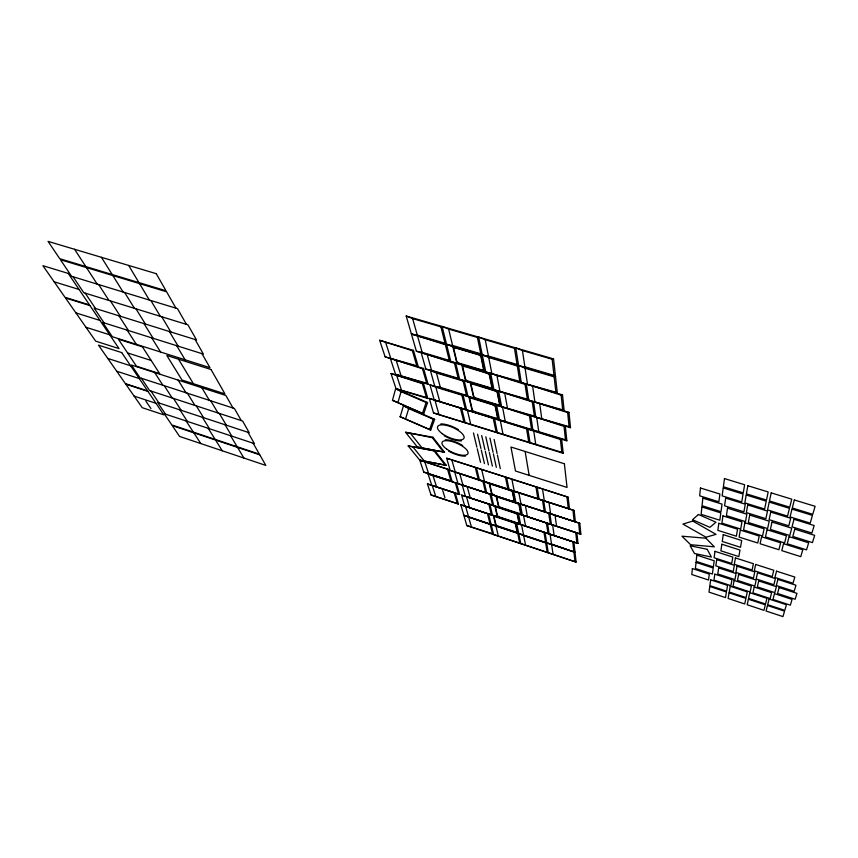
<?xml version="1.0" encoding="UTF-8"?>
<svg xmlns="http://www.w3.org/2000/svg" width="858" height="858" viewBox="0 0 858 858"><rect width="100%" height="100%" fill="white"/><g stroke="black" fill="none" stroke-linecap="round" stroke-linejoin="round"><path stroke-width="1.29" d="M392.481 400.311L395.645 388.706L427.531 402.552L423.691 413.878L392.481 400.311L423.691 413.878M398.048 402.188L401.051 391.613L395.645 388.706M400.193 416.741L403.453 405.737L434.641 419.305L430.737 430.03L400.193 416.741L430.737 430.03M405.652 418.597L408.73 408.569L403.453 405.737M422.64 412.88L426.136 402.509L427.531 402.552M429.719 429.075L433.269 419.24L434.641 419.305M405.544 432.271L432.346 437.709L432.925 437.258L444.498 452.166L417.428 447.072L405.544 432.271L432.925 437.258M408.183 445.913L434.995 450.965L446.289 465.336L419.766 460.188L408.183 445.913L434.995 450.965M406.199 316.012L412.634 318.597L440.915 326.834L442.127 326.469L448.637 329.086L477.391 337.462L478.657 337.108L485.231 339.747L514.468 348.262L515.797 347.919L522.436 350.579L552.155 359.245L553.549 358.912L557.368 393.329L555.877 392.213L521.289 382.561L519.787 381.445L485.767 371.964L484.255 370.849L450.815 361.529L449.292 360.424L422.147 352.327L416.387 351.254L406.199 316.012L553.549 358.912M379.633 340.283L412.366 350.707L413.47 350.386L418.307 366.881L416.806 365.808L385.145 356.864L379.633 340.283L413.47 350.386M445.377 344.734L452.574 345.484L480.748 353.786L488.717 357.518L517.299 365.948L524.881 366.795L553.978 375.364L555.501 376.523L554.139 376.823L525.096 368.254L517.063 364.489L488.438 356.049L481.048 355.255L452.927 346.964L445.012 343.254L417.278 335.081L411.411 334.03L445.377 344.734L449.292 360.424M422.49 368.758L423.584 368.479L428.11 384.255L395.538 374.313L390.358 358.44L422.49 368.758L426.651 383.215L428.11 384.255M454.526 363.288L455.695 362.988L489.51 373.734L490.733 373.445L525.042 384.352L526.329 384.073L561.153 395.13L562.494 394.862L564.167 410.907L562.709 409.834L528.785 400.236L527.327 399.152L493.951 389.714L492.481 388.642L459.652 379.365L458.172 378.281L431.531 370.248L425.868 369.165L421.203 352.692L454.526 363.288L458.172 378.281M390.98 373.498L422.372 383.676L423.455 383.408L427.874 398.53L396.031 388.706L390.98 373.498L423.455 383.408M570.495 427.702L569.069 426.651L535.789 417.117L534.362 416.066L501.619 406.692L500.182 405.641L467.953 396.417L466.505 395.366L440.358 387.398L434.791 386.293L430.416 370.538L436.454 372.983L463.106 381.027L464.264 380.748L497.425 391.398L498.637 391.13L532.282 401.919L533.547 401.662L567.674 412.612L568.993 412.366L570.495 427.702L429.933 384.813L434.234 399.935L565.476 439.811L566.87 440.819L565.325 426.126L564.038 426.351L530.705 415.562L529.472 415.798L496.61 405.158L495.431 405.405L463.02 394.905L461.883 395.163L435.843 387.215L429.933 384.813M429.3 398.412L560.381 439.414L561.636 439.21L563.213 453.314L433.515 412.945L429.3 398.412L566.87 440.819M448.616 469.498L419.766 460.188L448.616 469.498L452.069 481.306L423.723 472.082L419.766 460.188L446.289 465.336M446.664 458.236L568.135 497.168L569.465 508.987L450.214 470.463L446.664 458.236L568.135 497.168M459.663 494.498L431.778 485.349L428.035 473.906L456.424 483.151L459.663 494.498L427.402 483.912L431.07 494.969L458.44 504L455.233 493.039L427.402 483.912M482.925 481.488L574.163 510.499L575.353 521.846L458.011 483.665L454.665 471.9L482.925 481.488L485.531 492.17M580.877 534.212L465.39 496.364L462.237 485.038L579.804 523.305L580.877 534.212L461.615 495.13L464.714 506.07L577.992 543.446L576.898 532.915L461.615 495.13M460.8 504.783L573.884 542.095L576.093 562.087L466.816 525.568L460.8 504.783L577.992 543.446M490.175 524.495L495.817 525.568L517.578 532.797L523.68 535.628L545.677 542.932L551.544 544.069L575.01 552.273L463.856 515.358L490.175 524.495L492.492 533.762L493.64 534.534L576.093 562.087M417.428 447.072L444.498 452.166M395.538 374.313L426.651 383.215M396.031 388.706L426.437 397.511L427.874 398.53M433.515 412.945L561.851 452.327L563.213 453.314M423.723 472.082L452.069 481.306M431.07 494.969L458.44 504M466.816 525.568L492.492 533.762M411.411 334.03L555.501 376.523M416.387 351.254L562.494 394.862M385.145 356.864L423.584 368.479M425.868 369.165L568.993 412.366M54.161 281.799L79.065 289.468M75.912 312.891L100.011 320.463M85.972 327.273L109.685 334.792M127.574 352.938L151.222 360.499M107.754 358.419L130.652 365.808M450.214 470.463L574.163 510.499M116.72 371.224L139.275 378.56M428.035 473.906L456.424 483.151M458.011 483.665L579.804 523.305M134.127 396.106L156.017 403.335M463.856 515.358L575.01 552.273M401.051 391.613L426.136 402.509M408.73 408.569L433.269 419.24M413.299 447.404L423.863 460.478M410.767 433.762L421.6 447.329M434.427 451.383L444.776 464.532M432.346 437.709L442.953 451.34M145.817 401.072L150.987 408.59M73.069 276.759L83.805 292.717L187.923 324.839L196.536 339.972L94.144 308.086L104.097 322.887M141.356 378.26L149.667 390.626L242.61 421.031L249.26 432.743L157.711 402.574L165.497 414.146M85.21 293.157L95.517 308.515M150.922 391.034L158.944 402.981M74.582 249.292L85.8 266.559M86.465 267.589L97.211 284.127M127.091 330.115L136.325 344.326M154.644 372.533L162.923 385.263M186.122 420.988L193.361 432.132M193.801 432.797L200.793 443.565M110.414 300.922L120.313 316.237M173.466 398.412L181.167 410.306M98.681 284.577L108.987 300.493M118.919 315.798L128.475 330.555M164.232 385.692L172.201 397.994M179.912 409.888L187.376 421.396M124.614 292.503L134.492 308.354M143.994 323.616L153.153 338.309M187.355 393.211L194.981 405.448M202.359 417.288L209.491 428.732M101.437 257.314L112.194 274.528M112.827 275.547L123.134 292.042M151.737 337.859L160.585 352.027M178.121 380.105L186.036 392.782M208.226 428.314L215.143 439.393M215.562 440.057L222.243 450.772M135.929 308.794L145.41 324.056M196.268 405.866L203.614 417.707M178.539 359.212L193.404 383.719M128.657 265.433L138.932 282.593M139.543 283.623L149.378 300.064M176.694 345.699L185.124 359.802M201.855 387.752L209.406 400.375M230.555 435.725L237.151 446.739M237.548 447.404L243.919 458.054M161.765 316.763L170.817 331.96M219.305 413.406L226.319 425.182M150.879 300.514L160.307 316.323M169.38 331.52L178.121 346.149M210.736 400.804L218.007 412.988M225.043 424.764L231.832 436.143M175.965 308.172L166.602 291.795L60.435 259.727L71.622 276.319L177.477 308.644L186.454 324.388M201.941 353.635L209.963 367.674L112.344 336.733L102.724 322.458L203.389 354.097L195.088 339.521M233.044 408.043L225.868 395.495L131.435 365.047L140.058 377.842L234.395 408.483L241.302 420.602M253.131 443.211L259.395 454.161L171.804 424.935L164.253 413.738L254.418 443.64L247.973 432.314M396.814 375.868L401.34 389.779M424.935 462.312L428.474 473.187M385.725 342.75L390.658 357.915M432.378 485.971L435.671 496.074M396.321 360.864L400.965 375.375M433.108 475.997L436.454 486.465M442.728 490.561L444.959 497.715M422.372 383.676L426.437 397.511M447.64 469.648L450.815 480.448M412.366 350.707L416.806 365.808M454.29 493.157L457.239 503.196M455.448 483.269L458.44 493.661M435.081 400.772L438.835 414.049M451.962 460.414L455.126 471.589M412.634 318.597L417.278 335.081M417.696 336.561L422.147 352.327M465.733 506.821L468.457 516.484M468.704 517.363L471.342 526.694M427.37 355.18L431.531 370.248M466.645 497.2L469.401 507.207M435.843 387.215L439.671 401.04M459.877 474.045L462.859 484.802M436.454 372.983L440.358 387.398M467.363 487.151L470.163 497.501M460.542 408.623L463.856 421.836M475.386 467.921L478.163 479.032M461.658 408.387L465.24 422.812M476.415 467.771L479.44 479.901M440.915 326.834L445.012 343.254M487.569 514.028L489.961 523.627M442.127 326.469L450.815 361.529M488.545 513.931L493.64 534.534M488.899 504.504L491.312 514.435M461.883 395.163L465.24 408.923M455.695 362.988L459.652 379.365M489.886 504.397L492.503 515.24M463.02 394.905L466.655 409.931M483.955 481.359L486.776 493.028M448.637 329.086L452.574 345.484M452.927 346.964L456.692 362.623M473.455 432.936L476.876 447.179M477.241 448.734L480.512 462.333M493.511 515.99L495.817 525.568M496.021 526.437L498.241 535.682M467.492 410.767L470.667 423.959M481.767 469.969L484.448 481.059M463.106 381.027L466.505 395.366M490.047 494.54L492.492 504.826M468.983 397.329L472.211 411.068M477.563 434.234L480.909 448.455M481.274 450L484.459 463.588M489.21 483.515L491.709 494.187M464.264 380.748L467.953 396.417M491.066 494.423L493.704 505.652M461.926 365.508L465.433 380.48M494.959 506.488L497.275 516.398M481.692 435.521L484.952 449.731M485.306 451.276L488.406 464.854M470.366 383.226L473.637 397.544M496.224 496.546L498.573 506.81M485.821 436.808L488.996 451.008M489.339 452.552L492.374 466.109M489.961 438.106L493.05 452.295M493.382 453.839L496.332 467.374M494.111 439.403L497.114 453.582M497.436 455.115L500.311 468.64M493.339 418.736L496.053 431.853M505.512 477.584L507.786 488.588M494.487 418.511L497.425 432.84M506.585 477.445L509.051 489.468M477.391 337.462L480.748 353.786M481.048 355.255L484.255 370.849M515.626 523.283L517.578 532.797M517.76 533.655L519.648 542.835M478.657 337.108L485.767 371.964M516.634 523.198L520.795 543.607M517.492 513.878L519.455 523.723M489.51 373.734L492.481 388.642M495.431 405.405L498.155 419.069M512.558 491.066L514.682 501.662M490.733 373.445L493.951 389.714M496.61 405.158L499.571 420.077M513.62 490.948L515.915 502.509M485.231 339.747L488.438 356.049M488.717 357.518L491.773 373.091M521.643 525.278L523.509 534.759M523.68 535.628L525.471 544.787M500.375 420.903L502.96 433.998M511.979 479.654L514.146 490.647M518.522 513.781L520.645 524.528M497.425 391.398L500.182 405.641M519.208 504.032L521.181 514.221M498.637 391.13L501.619 406.692M520.259 503.925L522.393 515.047M497.029 375.986L499.849 390.862M523.637 515.894L525.493 525.707M502.638 407.604L505.233 421.246M518.929 493.125L520.935 503.689M504.804 393.618L507.421 407.85M525.471 506.07L527.338 516.237M525.117 451.458L529.161 475.375M514.468 348.262L517.063 364.489M517.299 365.948L519.787 381.445M544.036 532.668L545.549 542.084M545.677 542.932L547.136 552.026M526.608 429L528.71 442.009M536.036 487.365L537.805 498.284M515.797 347.919L521.289 382.561M545.077 532.593L548.273 552.799M527.809 428.786L530.083 442.996M537.151 487.237L539.049 499.163M525.042 384.352L527.327 399.152M546.46 523.369L547.962 533.118M529.472 415.798L531.563 429.354M542.588 500.772L544.208 511.261M533.762 431.199L535.735 444.197M542.599 489.468L544.251 500.364M526.329 384.073L528.785 400.236M547.522 523.283L549.141 533.933M530.705 415.562L532.968 430.373M543.693 500.654L545.441 512.119M522.436 350.579L524.881 366.795M525.096 368.254L527.423 383.73M550.128 534.673L551.544 544.069M551.673 544.927L553.035 553.989M532.282 401.919L534.362 416.066M548.755 513.642L550.246 523.745M533.547 401.662L535.789 417.117M549.839 513.545L551.447 524.57M532.689 386.636L534.813 401.415M552.681 525.407L554.075 535.135M536.786 418.028L538.749 431.574M549.034 502.852L550.546 513.331M539.768 404.182L541.709 418.307M555.094 515.712L556.477 525.782M560.381 439.414L561.851 452.327M566.988 497.297L568.221 508.108M552.155 359.245L553.978 375.364M554.139 376.823L555.877 392.213M572.801 542.159L573.852 551.48M573.948 552.327L574.967 561.325M561.153 395.13L562.709 409.834M575.804 532.99L576.823 542.642M564.038 426.351L565.476 439.811M573.026 510.607L574.131 520.999M567.674 412.612L569.069 426.651M578.689 523.391L579.676 533.386M461.465 440.883A16.205 5.963 23.7 0 1 444.208 435.746M440.84 423.895A16.205 5.963 23.7 0 1 458.569 429.772M465.454 456.156A15.841 5.695 23.6 0 1 448.562 451.072M445.345 439.746A15.841 5.695 23.6 0 1 462.687 445.549M494.487 494.937A2.638 0.901 22.8 0 1 491.806 493.093L489.886 484.888A2.681 0.922 22.9 0 1 492.117 484.609L509.706 490.304A2.692 0.933 22.6 0 1 512.43 492.181L514.06 500.332A2.66 0.912 22.5 0 1 511.808 500.568M692.385 568.575L691.784 574.506L708.515 580.008L709.298 574.109L692.385 568.575M700.45 488.02L699.678 495.817L718.875 501.801L719.905 494.036L700.45 488.02M696.053 562.408L695.409 568.489L712.387 574.045L713.212 567.996L696.053 562.408M696.825 555.137L696.16 561.379L713.352 566.977L714.21 560.778L696.825 555.137M701.908 506.981L701.136 514.339L719.819 520.227L720.827 512.912L701.908 506.981M702.852 498.155L702.048 505.727L720.999 511.658L722.039 504.129L702.852 498.155M709.77 586.486L708.998 592.127L725.503 597.586L726.447 591.988L709.77 586.486M710.671 579.858L709.888 585.649L726.587 591.151L727.563 585.413L710.671 579.858M723.219 487.923L722.136 495.849L741.73 501.919L743.071 494.047L723.219 487.923M724.495 478.592L723.38 486.776L743.264 492.9L744.647 484.759L724.495 478.592M714.982 551.34L714.103 557.754L731.713 563.449L732.796 557.078L714.982 551.34M718.832 523.283L717.867 530.351L736.357 536.218L737.548 529.204L718.832 523.283M716.72 559.598L715.829 565.862L733.225 571.514L734.319 565.293L716.72 559.598M722.951 515.883L721.91 523.144L740.69 529.064L741.955 521.857L722.951 515.883M714.821 574.152L713.974 580.094L730.919 585.649L731.96 579.751L714.821 574.152M725.675 498.112L724.57 505.802L743.918 511.829L745.259 504.182L725.675 498.112M721.846 544.229L720.87 550.836L738.802 556.595L739.993 550.042L721.846 544.229M723.251 534.652L722.254 541.473L740.486 547.307L741.709 540.519L723.251 534.652M718.682 567.899L717.781 573.97L734.963 579.579L736.057 573.552L718.682 567.899M727.52 508.161L726.415 515.626L745.495 521.61L746.846 514.199L727.52 508.161M729.085 592.857L728.099 598.444L744.733 603.957L745.892 598.401L729.085 592.857M730.233 586.282L729.225 592.02L746.074 597.576L747.264 591.881L730.233 586.282M746.203 495.012L744.83 502.885L764.617 509.009L766.258 501.179L746.203 495.012M747.833 485.735L746.406 493.865L766.494 500.042L768.189 491.956L747.833 485.735M735.435 557.936L734.319 564.296L752.08 570.044L753.41 563.717L735.435 557.936M740.325 530.072L739.092 537.087L757.753 543.007L759.212 536.046L740.325 530.072M734.105 580.448L733.043 586.346L750.117 591.956L751.383 586.1L734.105 580.448M747.726 504.954L746.342 512.591L765.872 518.672L767.502 511.078L747.726 504.954M737.043 566.173L735.917 572.383L753.463 578.088L754.793 571.921L737.043 566.173M744.894 522.779L743.596 529.987L762.548 535.96L764.092 528.807L744.894 522.779M738.631 574.388L737.515 580.416L754.847 586.078L756.166 580.094L738.631 574.388M749.71 515.09L748.326 522.501L767.588 528.539L769.218 521.171L749.71 515.09M755.662 564.446L754.311 570.763L772.221 576.555L773.787 570.28L755.662 564.446M761.582 536.786L760.091 543.758L778.925 549.731L780.651 542.814L761.582 536.786M748.39 599.216L747.2 604.772L763.963 610.328L765.336 604.815L748.39 599.216M749.785 592.706L748.562 598.401L765.55 604L766.955 598.348L749.785 592.706M769.229 502.102L767.545 509.92L787.526 516.108L789.467 508.333L769.229 502.102M771.203 492.878L769.465 500.965L789.746 507.207L791.762 499.174L771.203 492.878M754.214 587.022L752.927 592.878L770.152 598.53L771.632 592.717L754.214 587.022M770.752 512.087L769.079 519.669L788.781 525.815L790.722 518.275L770.752 512.087M757.539 572.812L756.177 578.968L773.873 584.727L775.439 578.603L757.539 572.812M767.052 529.74L765.475 536.883L784.598 542.921L786.421 535.821L767.052 529.74M758.708 580.92L757.357 586.893L774.828 592.61L776.393 586.668L758.708 580.92M772.039 522.061L770.377 529.407L789.81 535.51L791.73 528.196L772.039 522.061M767.47 605.512L766.065 611.025L782.968 616.612L784.555 611.153L767.47 605.512M769.111 599.056L767.674 604.697L784.791 610.338L786.432 604.74L769.111 599.056M792.009 509.116L790.036 516.881L810.199 523.133L812.451 515.411L792.009 509.116M794.336 499.967L792.299 507.99L812.773 514.296L815.1 506.317L794.336 499.967M776.533 571.171L774.935 577.434L792.996 583.279L794.819 577.059L776.533 571.171M783.536 543.725L781.767 550.632L800.771 556.66L802.766 549.796L783.536 543.725M777.916 579.407L776.318 585.521L794.165 591.323L795.977 585.253L777.916 579.407M789.103 536.658L787.247 543.758L806.552 549.849L808.654 542.803L789.103 536.658M774.495 593.65L772.972 599.452L790.347 605.158L792.063 599.399L774.495 593.65M793.993 519.294L792.02 526.823L811.925 533.033L814.167 525.546L793.993 519.294M779.118 587.558L777.53 593.489L795.162 599.249L796.953 593.361L779.118 587.558M794.776 529.15L792.813 536.454L812.44 542.61L814.66 535.349L794.776 529.15M698.412 514.489L692.556 519.712L709.898 527.348L715.99 522.2L698.412 514.489M692.792 521.063L682.925 524.077L705.984 537.205L716.033 534.362L692.792 521.063M705.877 538.202L681.992 536.196L690.593 544.712L714.349 546.825L705.877 538.202M707.207 549.302L690.154 545.752L694.465 553.485L711.379 557.046L707.207 549.302M477.616 354.472L456.435 348.219A3.239 1.362 24.2 0 0 453.828 348.938L456.713 360.982A3.185 1.319 24 0 0 460.017 363.395L480.791 369.594A3.207 1.33 23.6 0 0 483.44 368.951L480.963 356.949A3.25 1.373 23.8 0 0 477.616 354.472M156.242 273.67L48.069 241.388L59.738 258.687L166.012 290.776L156.242 273.67M486.175 372.962L465.401 366.763A3.175 1.308 23.9 0 0 462.827 367.406L465.519 378.925A3.121 1.266 23.8 0 0 468.736 381.263L489.124 387.419A3.142 1.276 23.4 0 0 491.731 386.829L489.446 375.364A3.185 1.319 23.5 0 0 486.175 372.962M494.111 390.604L473.734 384.448A3.11 1.255 23.6 0 0 471.192 385.038L473.702 396.053A3.057 1.212 23.5 0 0 476.844 398.326L496.846 404.429A3.078 1.223 23.1 0 0 499.431 403.893L497.297 392.932A3.121 1.266 23.2 0 0 494.111 390.604M68.211 273.412L42.9 265.701L65.015 297.308L89.511 304.922L68.211 273.412M492.192 404.611L472.275 398.53A3.035 1.201 23.6 0 0 469.798 399.077L472.265 409.641A2.992 1.158 23.5 0 0 475.343 411.84L494.905 417.867A3.003 1.169 23.1 0 0 497.415 417.385L495.313 406.874A3.046 1.212 23.2 0 0 492.192 404.611M89.961 305.598L65.476 297.973L95.678 341.152L119.026 348.605L89.961 305.598M564.392 463.77L510.95 447.018L515.497 471.021L567.041 487.441L564.392 463.77M142.417 346.825L118.393 339.21L136.433 366.194L159.717 373.702L142.417 346.825M211.025 369.519L166.817 355.491L182.025 380.051L224.935 393.876L211.025 369.519M121.729 352.606L98.488 345.163L125.375 383.612L147.608 390.894L121.729 352.606M516.398 503.26L499.088 497.629A2.628 0.89 22.7 0 0 496.879 497.876L498.67 505.77A2.595 0.869 22.7 0 0 501.308 507.571L518.35 513.148A2.606 0.879 22.4 0 0 520.581 512.945L519.058 505.105A2.649 0.901 22.4 0 0 516.398 503.26M147.973 391.43L125.761 384.148L142.224 407.689L163.803 414.854L147.973 391.43M514.736 513.116L497.758 507.55A2.585 0.858 22.7 0 0 495.592 507.764L497.372 515.39A2.553 0.837 22.7 0 0 499.967 517.149L516.677 522.661A2.563 0.847 22.4 0 0 518.865 522.479L517.353 514.907A2.595 0.869 22.4 0 0 514.736 513.116M512.923 522.533L496.267 517.031A2.531 0.826 22.7 0 0 494.144 517.224L495.913 524.592A2.499 0.804 22.7 0 0 498.455 526.308L514.854 531.756A2.52 0.815 22.4 0 0 516.999 531.595L515.486 524.281A2.542 0.837 22.5 0 0 512.923 522.533M259.77 454.815L172.265 425.611L179.558 436.432L265.819 465.401L259.77 454.815M442.288 433.687A14.404 5.309 23.7 0 0 463.964 438.234A14.404 5.309 23.7 0 0 446.106 425.321A14.404 5.309 23.7 0 0 442.288 433.687M446.696 449.088A14.082 5.062 23.6 0 0 467.921 453.668A14.082 5.062 23.6 0 0 450.493 441.162A14.082 5.062 23.6 0 0 446.696 449.088"/></g></svg>
